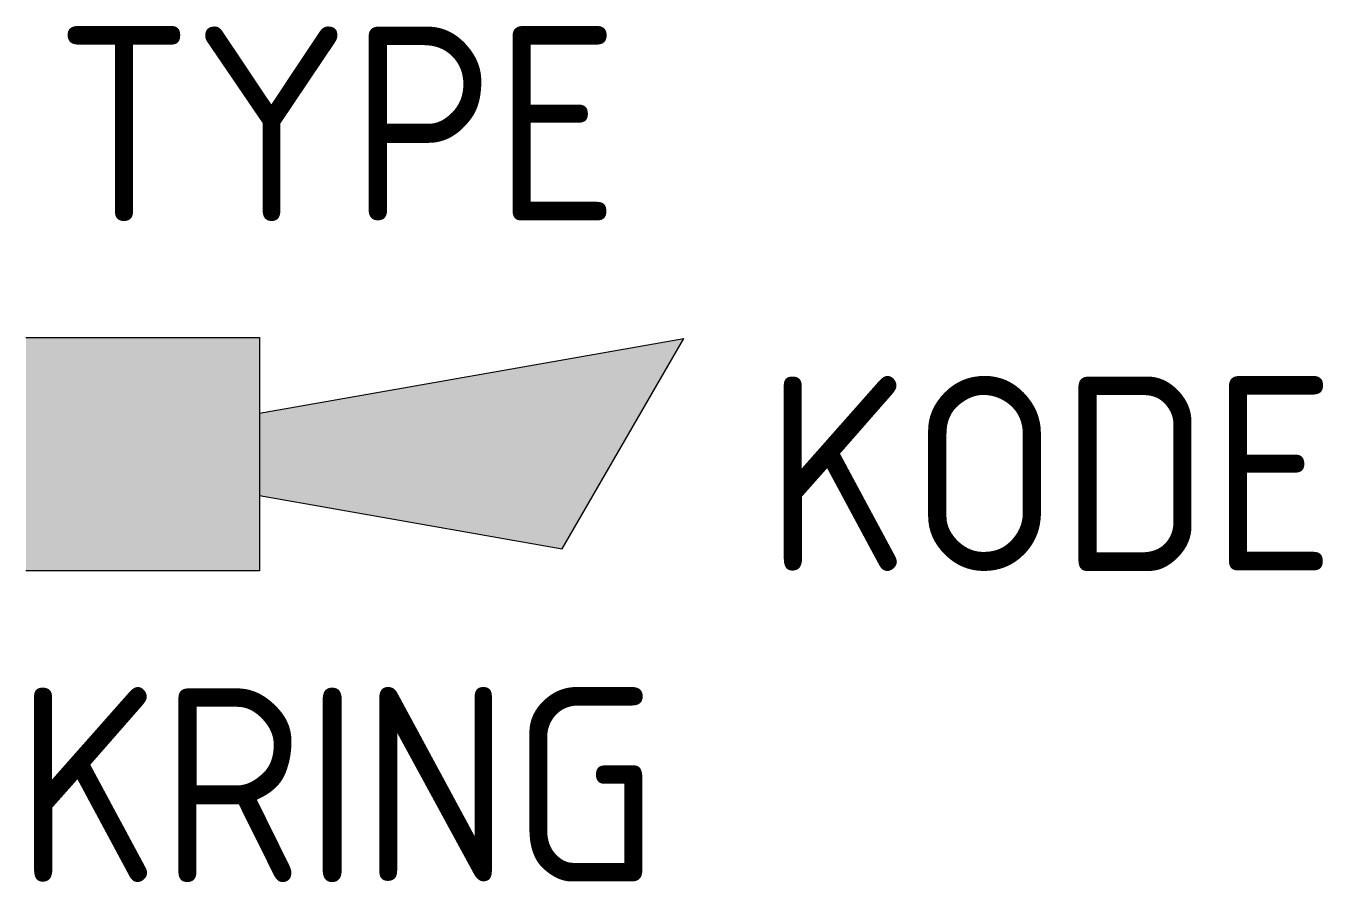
# Model space of a CAD drawing. Extents: x 0 to 16.7, y -5.5 to 5.5.
import ezdxf
from ezdxf.enums import TextEntityAlignment as Align

# ---------------------------------------------------------------- set-up
doc = ezdxf.new("R2010")
doc.units = 0
doc.layers.get('0').update_dxf_attribs({"linetype": 'CONTINUOUS'})
doc.styles.get("Standard").update_dxf_attribs({"font": 'iso8.shx'})

msp = doc.modelspace()

# ---------------------------------------------------------------- linework, layer by layer
at = {"linetype": 'Continuous'}
for p, q in [((0, 1.5), (3, 1.5)), ((3, 1.5), (3, -1.5)), ((3, 0.529), (8.456, 1.491)), ((6.894, -1.216), (8.456, 1.491)), ((3, -0.529), (6.894, -1.216)), ((3, -1.5), (0, -1.5))]:
    msp.add_line(p, q, dxfattribs=at)
for points in [[(3, -1.5), (0, -1.5), (3, 1.5), (0, 1.5)], [(3, -0.529), (6.894, -1.216), (3, 0.529), (8.456, 1.491)]]:
    msp.add_solid(points)

# ---------------------------------------------------------------- texts
for tag, p in [('TYPE', (4, 3)), ('KRING', (4, -5.5))]:
    msp.add_attdef(tag, text='XXX', height=2.5).set_placement(p, align=Align.CENTER)
msp.add_attdef('KODE', (9.5, -1.5), 'XXX', height=2.5)

doc.saveas('drawing.dxf')
